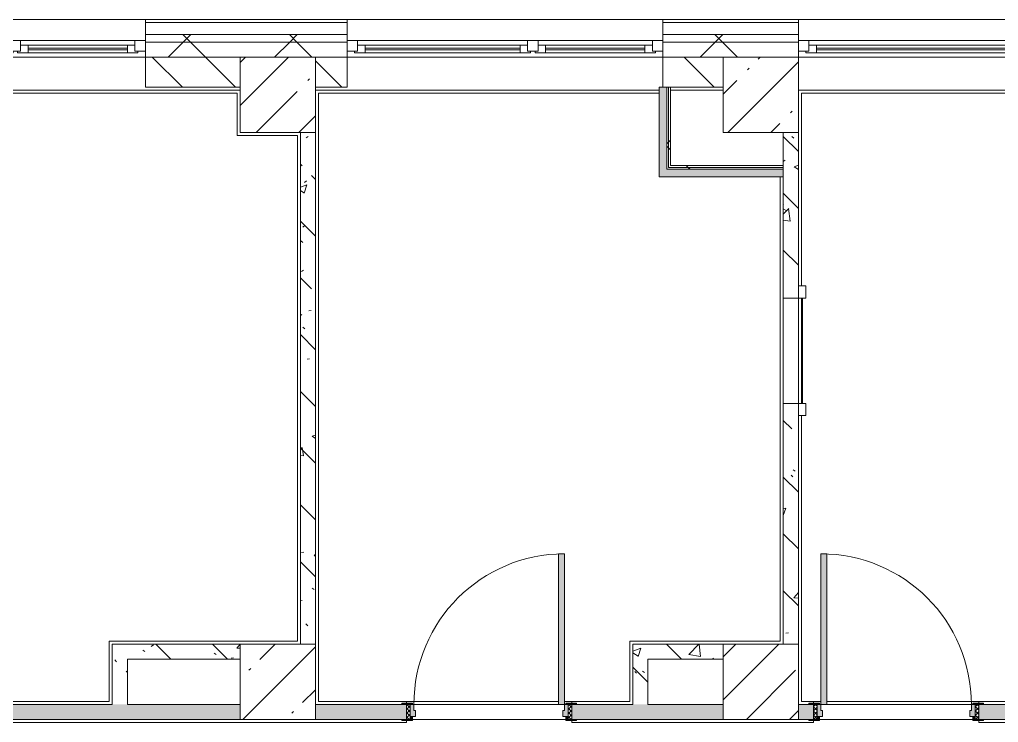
# Model space of a CAD drawing. Header units: millimetres. Extents: x 1322 to 199238, y -8553 to 29000.
# Drawn here: x 144301 to 150808, y 22680 to 27350 of the extents above; entities that cross this region are included whole.
import ezdxf

# ---------------------------------------------------------------- set-up
doc = ezdxf.new("R2010")
doc.units = ezdxf.units.MM
for name, color, linetype, lineweight, true_color in [('A-DOOR-5', 7, 'Continuous', 5, 0xe2e2e2), ('A-DOOR-6', 7, 'Continuous', 5, 0xaaaaaa), ('A-DOOR-FRAM-3', 7, 'Continuous', 5, 0xe2e2e2), ('A-DOOR-FRAM-4', 7, 'Continuous', 5, 0xaaaaaa), ('A-FLOR-2', 7, 'Continuous', 5, 0xaaaaaa), ('I-WALL-2', 7, 'Continuous', 9, 0xe7e7e7), ('I-WALL-5', 7, 'Continuous', 5, 0x787878)]:
    doc.layers.add(name, color=color, linetype=linetype, lineweight=lineweight, true_color=true_color)
for name, color, linetype, lineweight in [('A-GLAZ-3', 7, 'Continuous', 5), ('A-WALL', 7, 'Continuous', 9), ('A-WALL-4', 7, 'Continuous', 5), ('I-WALL-3', 7, 'Continuous', 5), ('S-COLS-1', 7, 'Continuous', 5)]:
    doc.layers.add(name, color=color, linetype=linetype, lineweight=lineweight)
pattern_1 = [(45, (72227.77, 0), (-285.1231, 285.1231), []), (45, (72512.9, 0), (-285.1231, 285.1231), [504.031, -100.806, 16.764, -84.042])]
pattern_2 = [(135, (72227.77, 0), (-377.1708, -377.1708), [533.4, -88.9, 17.78, -88.9]), (135, (72227.77, 376.94), (-377.1708, -377.1708), []), (50, (72227.77, 0), (637.6445, -55.7866), [66.675, -733.425]), (355, (72227.8, 0), (-123.3494, 668.699), [53.34, -586.74]), (100.451, (72280.9, -4.65), (514.299, 612.908), [56.665, -623.315]), (46.184, (72227.8, 177.8), (948.7764, -147.15), [100.012, -1100.137]), (96.636, (72306.8, 165.5), (830.909, 865.997), [84.998, -934.973]), (351.184, (72227.8, 177.8), (830.918, 865.988), [80.01, -880.11]), (21, (72316.67, 133.35), (530.6506, -357.9283), [66.675, -733.425]), (326, (72316.7, 133.35), (216.308, 644.6585), [53.34, -586.74]), (71.451, (72360.9, 103.5), (746.9596, 286.7243), [56.665, -623.315]), (37.5, (72227.77, 0), (10.81053, 295.9426), [16.764, -562.864, 16.764, -578.866, -588.962]), (37.5, (72227.77, 0), (10.81053, 295.9426), [-1175.258, 16.764, -572.198]), (7.5, (72227.77, 0), (233.8692, 350.6318), [16.764, -322.834, 16.764, -549.529, -224.472]), (7.5, (72227.77, 0), (233.8692, 350.6318), [-905.891, 16.764, -207.708]), (327.5, (72029.52, 0), (474.5678, -20.0513), [16.764, -205.486, 16.764, -676.656, -920.115]), (327.5, (72029.52, 0), (474.5678, -20.0513), [-915.67, 16.764, -903.351]), (317.5, (71940.62, 0), (518.4522, 88.9934), [16.764, -272.161, 16.764, -443.738, -653.415]), (317.5, (71940.62, 0), (518.4522, 88.9934), [-749.427, 16.764, -636.651])]
pattern_3 = [(135, (1751.41, 114.685), (-14.14214, -14.14214), []), (225, (1751.41, 114.685), (14.14214, -14.14214), [])]
pattern_4 = [(45, (-371.384, 114.685), (-14.1421, 14.1421), []), (135, (-371.384, 114.685), (-14.1421, -14.1421), [])]
pattern_5 = [(45, (72227.77, 0), (-353.5534, 353.5534), []), (135, (72227.77, 0), (-353.5534, -353.5534), [])]
pattern_6 = [(45, (72227.8, 0), (-530.33, 530.33), []), (135, (72227.8, 0), (-530.33, -530.33), [])]

# ---------------------------------------------------------------- blocks, each defined once
blk = doc.blocks.new('110_Дверь_СКБ_1Ст_Внутренняя1 - Д-11п 1100x2100h_кладовые _все__ коридор _между помещениями блока столовой__ моечные _все_ 2-32102277-1_10_3_птичка')
at = {"layer": 'A-DOOR-5'}
h = blk.add_hatch(color=256, dxfattribs=at)
h.paths.add_polyline_path([(-477.5, -30), (-477.5, 10), (-487.5, 10), (-487.5, 50), (-512.5, 50), (-512.5, -30), (-487.5, -30)])
h.paths.add_polyline_path([(537.5, -30), (537.5, 50), (512.5, 50), (512.5, 10), (502.5, 10), (502.5, -30), (512.5, -30)])
at = {"layer": 'A-DOOR-6'}
h = blk.add_hatch(dxfattribs=at)
h.set_pattern_fill('FP_70', color=256, style=0, pattern_type=2)
h.set_pattern_definition(pattern_3)
h.paths.add_polyline_path([(537.5, -50), (562.5, -50), (562.5, 50), (537.5, 50)])
at = {"layer": 'A-DOOR-FRAM-3'}
for points in [[(-447.5, 50), (-447.5, 1050), (-487.5, 1050), (-487.5, 50)], [(-567.5, 50), (-497.5, 50), (-497.5, 58), (-567.5, 58)], [(562.5, 50), (592.5, 50), (592.5, 58), (522.5, 58), (522.5, 50), (542.6, 50)], [(-567.5, -58), (-497.5, -58), (-497.5, -50), (-567.5, -50)], [(-497.5, -50), (-497.5, -30), (-512.5, -30), (-512.5, -50)], [(537.5, -50), (537.5, -30), (522.5, -30), (522.5, -50)], [(560.5, -58), (592.5, -58), (592.5, -50), (522.5, -51.4), (522.5, -58)]]:
    blk.add_hatch(color=256, dxfattribs=at).paths.add_polyline_path(points)
at = {"layer": 'A-DOOR-FRAM-4'}
h = blk.add_hatch(dxfattribs=at)
h.set_pattern_fill('FP_71', color=256, style=0, pattern_type=2)
h.set_pattern_definition(pattern_4)
h.paths.add_polyline_path([(-537.5, -50), (-512.5, -50), (-512.5, 50), (-537.5, 50)])
at = {"layer": 'A-DOOR-6'}
for p, q in [((-487.5, 1050), (-487.5, 50)), ((-447.5, 1050), (-487.5, 1050)), ((-447.5, 50), (-447.5, 1050)), ((-487.5, 50), (-447.5, 50))]:
    blk.add_line(p, q, dxfattribs=at)
blk.add_arc((-487.5, 50), 1000, 360, 90, dxfattribs=at)
at = {"layer": 'A-DOOR-FRAM-4'}
for p, q in [((-497.5, 58), (-567.5, 58)), ((-567.5, 58), (-567.5, 50)), ((-567.5, 50), (-497.5, 50)), ((-512.5, 50), (-537.5, 50)), ((-537.5, 50), (-537.5, -50)), ((-487.5, 50), (-512.5, 50)), ((-512.5, 50), (-512.5, -30)), ((-512.5, -50), (-512.5, 50)), ((-497.5, 50), (-512.5, 50)), ((-512.5, 50), (-512.5, 49)), ((-512.5, 49), (-497.5, 49)), ((-497.5, 50), (-497.5, 58)), ((-497.5, 49), (-497.5, 50)), ((-487.5, 10), (-487.5, 50)), ((-477.5, 10), (-487.5, 10)), ((-477.5, -30), (-477.5, 10)), ((512.5, 10), (502.5, 10)), ((502.5, 10), (502.5, -30)), ((512.5, 50), (512.5, 10)), ((537.5, 50), (512.5, 50)), ((592.5, 58), (522.5, 58)), ((522.5, 58), (522.5, 50)), ((537.5, 50), (522.5, 50)), ((522.5, 50), (522.5, 49)), ((522.5, 50), (592.5, 50)), ((522.5, 49), (537.5, 49)), ((537.5, -30), (537.5, 50)), ((562.5, 50), (537.5, 50)), ((537.5, 50), (537.5, -50)), ((537.5, 49), (537.5, 50)), ((562.5, -50), (562.5, 50)), ((592.5, 50), (592.5, 58)), ((-497.5, -50), (-567.5, -50)), ((-567.5, -50), (-567.5, -58)), ((-567.5, -58), (-497.5, -58)), ((-537.5, -50), (-512.5, -50)), ((-512.5, -30), (-477.5, -30)), ((-497.5, -30), (-512.5, -30)), ((-512.5, -30), (-512.5, -50)), ((-512.5, -50), (-497.5, -50)), ((-497.5, -50), (-497.5, -30)), ((-497.5, -58), (-497.5, -50)), ((502.5, -30), (537.5, -30)), ((537.5, -30), (522.5, -30)), ((522.5, -30), (522.5, -50)), ((522.5, -50), (537.5, -50)), ((592.5, -50), (522.5, -50)), ((522.5, -50), (522.5, -58)), ((522.5, -58), (592.5, -58)), ((537.5, -50), (537.5, -30)), ((537.5, -50), (562.5, -50)), ((592.5, -58), (592.5, -50))]:
    blk.add_line(p, q, dxfattribs=at)
blk = doc.blocks.new('110_Дверь_СКБ_1Ст_Внутренняя1 - Д-11 1100x2100h_кладовые _все__ коридор _между помещениями блока столовой__ моечные _все_-32089444-1_10_3_птичка')
at = {"layer": 'A-DOOR-5'}
h = blk.add_hatch(color=256, dxfattribs=at)
h.paths.add_polyline_path([(512.5, -30), (537.5, -30), (537.5, 50), (512.5, 50), (512.5, 10), (502.5, 10), (502.5, -30)])
h.paths.add_polyline_path([(-477.5, -30), (-477.5, 10), (-487.5, 10), (-487.5, 50), (-512.5, 50), (-512.5, -30), (-487.5, -30)])
at = {"layer": 'A-DOOR-6'}
h = blk.add_hatch(dxfattribs=at)
h.set_pattern_fill('FP_70', color=256, style=0, pattern_type=2)
h.set_pattern_definition(pattern_3)
h.paths.add_polyline_path([(562.5, -50), (562.5, 50), (537.5, 50), (537.5, -50)])
at = {"layer": 'A-DOOR-FRAM-3'}
for points in [[(512.5, 50), (512.5, 1050), (472.5, 1050), (472.5, 50)], [(-512.5, 50), (-497.5, 50), (-497.5, 58), (-567.5, 58), (-567.5, 50), (-537.5, 50)], [(592.5, 50), (592.5, 58), (522.5, 58), (522.5, 50), (562.5, 50)], [(-567.5, -58), (-497.5, -58), (-497.5, -50), (-567.5, -50)], [(-497.5, -50), (-497.5, -30), (-512.5, -30), (-512.5, -50)], [(522.5, -50), (537.5, -50), (537.5, -30), (522.5, -30)], [(592.5, -58), (592.5, -50), (522.5, -50), (522.5, -58), (562.5, -58)]]:
    blk.add_hatch(color=256, dxfattribs=at).paths.add_polyline_path(points)
at = {"layer": 'A-DOOR-FRAM-4'}
h = blk.add_hatch(dxfattribs=at)
h.set_pattern_fill('FP_71', color=256, style=0, pattern_type=2)
h.set_pattern_definition(pattern_4)
h.paths.add_polyline_path([(-537.5, -50), (-512.5, -50), (-512.5, 50), (-537.5, 50)])
at = {"layer": 'A-DOOR-6'}
for p, q in [((512.5, 1050), (472.5, 1050)), ((472.5, 1050), (472.5, 50)), ((512.5, 50), (512.5, 1050)), ((472.5, 50), (512.5, 50))]:
    blk.add_line(p, q, dxfattribs=at)
blk.add_arc((512.5, 50), 1000, 90, 180, dxfattribs=at)
at = {"layer": 'A-DOOR-FRAM-4'}
for p, q in [((-497.5, 58), (-567.5, 58)), ((-567.5, 58), (-567.5, 50)), ((-567.5, 50), (-497.5, 50)), ((-512.5, 50), (-537.5, 50)), ((-537.5, 50), (-537.5, -50)), ((-487.5, 50), (-512.5, 50)), ((-512.5, 50), (-512.5, -30)), ((-512.5, -50), (-512.5, 50)), ((-497.5, 50), (-512.5, 50)), ((-512.5, 50), (-512.5, 49)), ((-512.5, 49), (-497.5, 49)), ((-497.5, 50), (-497.5, 58)), ((-497.5, 49), (-497.5, 50)), ((-487.5, 10), (-487.5, 50)), ((-477.5, 10), (-487.5, 10)), ((-477.5, -30), (-477.5, 10)), ((512.5, 10), (502.5, 10)), ((502.5, 10), (502.5, -30)), ((512.5, 50), (512.5, 10)), ((537.5, 50), (512.5, 50)), ((592.5, 58), (522.5, 58)), ((522.5, 58), (522.5, 50)), ((537.5, 50), (522.5, 50)), ((522.5, 50), (522.5, 49)), ((522.5, 50), (592.5, 50)), ((522.5, 49), (537.5, 49)), ((537.5, -30), (537.5, 50)), ((562.5, 50), (537.5, 50)), ((537.5, 50), (537.5, -50)), ((537.5, 49), (537.5, 50)), ((562.5, -50), (562.5, 50)), ((592.5, 50), (592.5, 58)), ((-497.5, -50), (-567.5, -50)), ((-567.5, -50), (-567.5, -58)), ((-567.5, -58), (-497.5, -58)), ((-537.5, -50), (-512.5, -50)), ((-512.5, -30), (-477.5, -30)), ((-497.5, -30), (-512.5, -30)), ((-512.5, -30), (-512.5, -50)), ((-512.5, -50), (-497.5, -50)), ((-497.5, -50), (-497.5, -30)), ((-497.5, -58), (-497.5, -50)), ((502.5, -30), (537.5, -30)), ((537.5, -30), (522.5, -30)), ((522.5, -30), (522.5, -50)), ((522.5, -50), (537.5, -50)), ((592.5, -50), (522.5, -50)), ((522.5, -50), (522.5, -58)), ((522.5, -58), (592.5, -58)), ((537.5, -50), (537.5, -30)), ((537.5, -50), (562.5, -50)), ((592.5, -58), (592.5, -50))]:
    blk.add_line(p, q, dxfattribs=at)
blk = doc.blocks.new('BSC_Колонна _Прямоугольная - 500х500-V161-1_10_3_птичка')
at = {"layer": 'S-COLS-1'}
h = blk.add_hatch(dxfattribs=at)
h.set_pattern_fill('FP_89', color=256, style=0, pattern_type=2)
h.set_pattern_definition([(45, (-77000, -22950), (-285.1231, 285.1231), []), (45, (-76714.88, -22950), (-285.1231, 285.1231), [504.031, -100.806, 16.764, -84.042])])
h.paths.add_polyline_path([(250, -250), (250, 250), (-250, 250), (-250, -250), (130, -250)])
for p, q in [((250, 250), (-250, 250)), ((-250, 250), (-250, -250)), ((250, -250), (250, 250)), ((-250, -250), (250, -250))]:
    blk.add_line(p, q, dxfattribs=at)
blk = doc.blocks.new('BSC_Колонна _Прямоугольная - 500х500-V162-1_10_3_птичка')
at = {"layer": 'S-COLS-1'}
h = blk.add_hatch(dxfattribs=at)
h.set_pattern_fill('FP_92', color=256, style=0, pattern_type=2)
h.set_pattern_definition([(45, (-73790, -22950), (-285.1231, 285.1231), []), (45, (-73504.88, -22950), (-285.1231, 285.1231), [504.031, -100.806, 16.764, -84.042])])
h.paths.add_polyline_path([(130, -250), (250, -250), (250, 250), (-250, 250), (-250, -250)])
for p, q in [((250, 250), (-250, 250)), ((-250, 250), (-250, -250)), ((250, -250), (250, 250)), ((-250, -250), (250, -250))]:
    blk.add_line(p, q, dxfattribs=at)
blk = doc.blocks.new('120_Окно_СКБ_2Ст - 120_Окно_СКБ_2Ст 2100х2400 _мал створка справа_-19092174-1_10_3_птичка')
at = {"layer": 'A-GLAZ-3'}
for p, q in [((-1050, -75), (-1050, -5)), ((-1050, -5), (-980, -5)), ((1050, -5), (-1050, -5)), ((-980, -5), (-980, -75)), ((150, -35), (-980, -35)), ((-980, -35), (-980, -75)), ((-930, -85), (-930, -35)), ((-930, -55), (100, -55)), ((100, -65), (-930, -65)), ((100, -85), (100, -35)), ((150, -75), (150, -5)), ((150, -5), (220, -5)), ((150, -75), (150, -35)), ((220, -5), (220, -75)), ((980, -35), (220, -35)), ((220, -35), (220, -75)), ((270, -85), (270, -35)), ((270, -55), (930, -55)), ((930, -65), (270, -65)), ((930, -85), (930, -35)), ((980, -75), (980, -5)), ((980, -5), (1050, -5)), ((980, -75), (980, -35)), ((1050, -5), (1050, -75)), ((-980, -75), (-1050, -75)), ((-1050, -75), (-1000, -75)), ((-980, -75), (-1000, -75)), ((-1000, -75), (-1000, -85)), ((-1000, -85), (170, -85)), ((170, -85), (-1000, -85)), ((220, -75), (150, -75)), ((170, -75), (150, -75)), ((170, -75), (200, -75)), ((170, -85), (170, -75)), ((220, -75), (200, -75)), ((200, -75), (200, -85)), ((200, -85), (1000, -85)), ((1000, -85), (200, -85)), ((1050, -75), (980, -75)), ((1000, -75), (980, -75)), ((1000, -75), (1050, -75)), ((1000, -85), (1000, -75))]:
    blk.add_line(p, q, dxfattribs=at)
blk = doc.blocks.new('120_Окно_СКБ_2Ст - 120_Окно_СКБ_2Ст 3100х2500 _мал_створка слева_ 2-19089248-1_10_3_птичка')
at = {"layer": 'A-GLAZ-3'}
for p, q in [((-1550, -75), (-1550, -5)), ((-1550, -5), (-1480, -5)), ((1550, -5), (-1550, -5)), ((-1480, -5), (-1480, -75)), ((650, -35), (-1480, -35)), ((-1480, -35), (-1480, -75)), ((-1430, -85), (-1430, -35)), ((-1430, -55), (600, -55)), ((600, -65), (-1430, -65)), ((600, -85), (600, -35)), ((650, -75), (650, -5)), ((650, -5), (720, -5)), ((650, -75), (650, -35)), ((720, -5), (720, -75)), ((1480, -35), (720, -35)), ((720, -35), (720, -75)), ((770, -85), (770, -35)), ((770, -55), (1430, -55)), ((1430, -65), (770, -65)), ((1430, -85), (1430, -35)), ((1480, -75), (1480, -5)), ((1480, -5), (1550, -5)), ((1480, -75), (1480, -35)), ((1550, -5), (1550, -75)), ((-1480, -75), (-1550, -75)), ((-1550, -75), (-1500, -75)), ((-1480, -75), (-1500, -75)), ((-1500, -75), (-1500, -85)), ((-1500, -85), (670, -85)), ((670, -85), (-1500, -85)), ((720, -75), (650, -75)), ((670, -75), (650, -75)), ((670, -75), (700, -75)), ((670, -85), (670, -75)), ((720, -75), (700, -75)), ((700, -75), (700, -85)), ((700, -85), (1500, -85)), ((1500, -85), (700, -85)), ((1550, -75), (1480, -75)), ((1500, -75), (1480, -75)), ((1500, -75), (1550, -75)), ((1500, -85), (1500, -75))]:
    blk.add_line(p, q, dxfattribs=at)
blk = doc.blocks.new('Штора противопожарная_Рен - ШТ_700х700-V246-1_10_3_птичка')
at = {"layer": 'A-DOOR-6'}
for p, q in [((-430, 100), (-350, 100)), ((-430, 50), (-430, 100)), ((-350, 100), (-350, 50)), ((-350, 77.5), (350, 77.5)), ((-350, 72.5), (-350, 77.5)), ((350, 72.5), (-350, 72.5)), ((350, 100), (430, 100)), ((350, 50), (350, 100)), ((350, 77.5), (350, 72.5)), ((430, 100), (430, 50)), ((-350, 50), (-430, 50)), ((430, 50), (350, 50))]:
    blk.add_line(p, q, dxfattribs=at)

msp = doc.modelspace()

# ---------------------------------------------------------------- hatches: boundary and pattern name
at = {"layer": 'A-WALL-4'}
h = msp.add_hatch(dxfattribs=at)
h.set_pattern_fill('FP_56', color=256, style=0, pattern_type=2)
h.set_pattern_definition(pattern_5)
h.paths.add_polyline_path([(155652.9, 27200), (157197.8, 27200), (157197.8, 27250), (152577.8, 27250), (152577.8, 27200), (155452.9, 27200)])
h.paths.add_polyline_path([(143037.8, 27200), (143037.8, 27250), (140437.8, 27250), (140437.8, 27200), (142537.8, 27200)])
h.paths.add_polyline_path([(138987.8, 27200), (139337.8, 27200), (139337.8, 27250), (138387.8, 27250), (138387.8, 27200)])
h.paths.add_polyline_path([(145137.8, 27200), (146477.8, 27200), (146477.8, 27250), (145137.8, 27250), (145137.8, 27210)])
h.paths.add_polyline_path([(149477.8, 27200), (149477.8, 27250), (148577.8, 27250), (148577.8, 27200), (148977.8, 27200)])
h.paths.add_polyline_path([(129932.8, 27200), (129932.8, 27250), (129087.8, 27250), (129087.8, 27200)])
h.paths.add_polyline_path([(132449, 27200), (133287.8, 27200), (133287.8, 27250), (132232.8, 27250), (132232.8, 27200)])
h.paths.add_polyline_path([(120987.8, 27200), (120987.8, 27250), (119887.8, 27250), (119887.8, 27200), (120387.8, 27200)])
h.paths.add_polyline_path([(126987.8, 27200), (126987.8, 27250), (126087.8, 27250), (126087.8, 27200), (126869.5, 27200)])
h.paths.add_polyline_path([(123987.8, 27200), (123987.8, 27250), (123087.8, 27250), (123087.8, 27200)])
h.paths.add_polyline_path([(116787.8, 27200), (116787.8, 27250), (114387.8, 27250), (114387.8, 27200), (115710.3, 27200)])
h = msp.add_hatch(dxfattribs=at)
h.set_pattern_fill('FP_56', color=256, style=0, pattern_type=2)
h.set_pattern_definition(pattern_5)
h.paths.add_polyline_path([(114987.8, 27100), (116787.8, 27100), (116787.8, 27200), (114387.8, 27200), (114387.8, 27100)])
h.paths.add_polyline_path([(132987.8, 27100), (133287.8, 27100), (133287.8, 27200), (132232.8, 27200), (132232.8, 27100), (132449, 27100)])
h.paths.add_polyline_path([(156327.8, 27100), (157197.8, 27100), (157193.2, 27200), (152577.8, 27198.1), (152577.8, 27100), (155652.9, 27100)])
h.paths.add_polyline_path([(123627.8, 27100), (123987.8, 27100), (123987.8, 27200), (123087.8, 27200), (123087.8, 27100)])
h.paths.add_polyline_path([(126087.8, 27100), (126987.8, 27100), (126987.8, 27200), (126087.8, 27200), (126087.8, 27140)])
h.paths.add_polyline_path([(120087.8, 27100), (120987.8, 27100), (120987.8, 27200), (119887.8, 27200), (119887.8, 27100)])
h.paths.add_polyline_path([(139337.8, 27100), (139337.8, 27102), (139305.8, 27102), (139305.8, 27110), (139337.8, 27110), (139337.8, 27200), (138387.8, 27200), (138387.8, 27100), (139305.8, 27100)])
h.paths.add_polyline_path([(129932.8, 27100), (129932.8, 27200), (129087.8, 27200), (129087.8, 27100), (129577.8, 27100)])
h.paths.add_polyline_path([(148977.8, 27100), (149477.8, 27100), (149477.8, 27200), (148577.8, 27200), (148577.8, 27100)])
h.paths.add_polyline_path([(140469.8, 27100), (143037.8, 27100), (143037.8, 27200), (140437.8, 27200), (140437.8, 27110), (140469.8, 27110), (140469.8, 27102), (140437.8, 27100)])
h.paths.add_polyline_path([(145767.8, 27100), (146477.8, 27100), (146477.8, 27200), (145137.8, 27200), (145137.8, 27100)])
h = msp.add_hatch(dxfattribs=at)
h.set_pattern_fill('FP_67', color=256, style=0, pattern_type=2)
h.set_pattern_definition([(135, (72227.77, 0), (-176.7767, -176.7767), [])])
h.paths.add_polyline_path([(120387.8, 26900), (120387.8, 27100), (119887.8, 27100), (119887.8, 26900), (120359.9, 26900)])
h.paths.add_polyline_path([(114987.8, 26900), (116787.8, 26900), (116787.8, 27100), (114987.8, 27100), (114987.8, 27061.4)])
h.paths.add_polyline_path([(123627.8, 26900), (123987.8, 26900), (123987.8, 27100), (123087.8, 27100), (123087.8, 26900), (123569.6, 26900)])
h.paths.add_polyline_path([(126087.8, 26900), (126387.8, 26900), (126387.8, 27100), (126087.8, 27100), (126087.8, 26969.4)])
h.paths.add_polyline_path([(152877.8, 26900), (152877.8, 27100), (152577.8, 27100), (152577.8, 26900)])
h.paths.add_polyline_path([(133287.8, 26900), (133287.8, 27100), (132987.8, 27100), (132987.8, 26900)])
h.paths.add_polyline_path([(148977.8, 26900), (148977.8, 27100), (148577.8, 27100), (148577.8, 26900), (148656, 26900)])
h.paths.add_polyline_path([(139287.8, 26900), (139287.8, 27100), (138987.8, 27100), (138987.8, 26900)])
h.paths.add_polyline_path([(132232.8, 26900), (132387.8, 26900), (132387.8, 27100), (132232.8, 27100), (132232.8, 26936.5)])
h.paths.add_polyline_path([(140433.8, 26900), (142537.8, 26900), (142537.8, 27100), (140433.8, 27100), (140433.8, 27091.3)])
h.paths.add_polyline_path([(146477.8, 26900), (146477.8, 27100), (146267.8, 27100), (146267.8, 26900)])
h.paths.add_polyline_path([(145767.8, 26900), (145767.8, 27100), (145137.8, 27100), (145137.8, 26900)])
h.paths.add_polyline_path([(129087.8, 26900), (129932.8, 26900), (129932.8, 27100), (129087.8, 27100), (129087.8, 27091.3)])
at = {"layer": 'I-WALL-2'}
for points in [[(148557.8, 26355), (148602.8, 26355), (148602.8, 26900), (148552.8, 26900), (148552.8, 26355)], [(149357.8, 26305), (149377.8, 26305), (149377.8, 26355), (148552.8, 26355), (148557.8, 26305), (149187.8, 26305)]]:
    msp.add_hatch(color=256, dxfattribs=at).paths.add_polyline_path(points)
at = {"layer": 'I-WALL-3'}
h = msp.add_hatch(dxfattribs=at)
h.set_pattern_fill('FP_172', color=256, style=0, pattern_type=2)
h.set_pattern_definition(pattern_6)
h.paths.add_polyline_path([(148615.3, 26367.5), (148615.3, 26900), (148602.8, 26900), (148602.8, 26367.5)])
h = msp.add_hatch(dxfattribs=at)
h.set_pattern_fill('FP_172', color=256, style=0, pattern_type=2)
h.set_pattern_definition(pattern_6)
h.paths.add_polyline_path([(148627.8, 26380), (148627.8, 26900), (148615.3, 26900), (148615.3, 26380)])
h = msp.add_hatch(dxfattribs=at)
h.set_pattern_fill('FP_172', color=256, style=0, pattern_type=2)
h.set_pattern_definition(pattern_6)
h.paths.add_polyline_path([(149357.8, 26355), (149377.8, 26355), (149377.8, 26367.5), (148602.8, 26367.5), (148602.8, 26355), (149187.8, 26355)])
h = msp.add_hatch(dxfattribs=at)
h.set_pattern_fill('FP_172', color=256, style=0, pattern_type=2)
h.set_pattern_definition(pattern_6)
h.paths.add_polyline_path([(149187.8, 26367.5), (149377.8, 26367.5), (149377.8, 26380), (148615.3, 26380), (148615.3, 26367.5), (148977.8, 26367.5)])
at = {"layer": 'I-WALL-5'}
h = msp.add_hatch(dxfattribs=at)
h.set_pattern_fill('FP_65', color=256, style=0, pattern_type=2)
h.set_pattern_definition(pattern_2)
h.paths.add_polyline_path([(146167.8, 23200), (146267.8, 23200), (146267.8, 26600), (146167.8, 26600), (146167.8, 23220)])
h = msp.add_hatch(dxfattribs=at)
h.set_pattern_fill('FP_65', color=256, style=0, pattern_type=2)
h.set_pattern_definition(pattern_2)
h.paths.add_polyline_path([(149477.8, 23200), (149477.8, 24800), (149377.8, 24800), (149377.8, 23200), (149457.8, 23200)])
h.paths.add_polyline_path([(149477.8, 25500), (149477.8, 26600), (149377.8, 26600), (149377.8, 25500)])
h = msp.add_hatch(dxfattribs=at)
h.set_pattern_fill('FP_65', color=256, style=0, pattern_type=2)
h.set_pattern_definition(pattern_2)
h.paths.add_polyline_path([(145017.8, 23100), (145767.8, 23100), (145767.8, 23200), (144917.8, 23200), (144917.8, 23100)])
h = msp.add_hatch(dxfattribs=at)
h.set_pattern_fill('FP_65', color=256, style=0, pattern_type=2)
h.set_pattern_definition(pattern_2)
h.paths.add_polyline_path([(148977.8, 23100), (148977.8, 23200), (148377.8, 23200), (148377.8, 23100), (148777.8, 23100)])
h = msp.add_hatch(dxfattribs=at)
h.set_pattern_fill('FP_65', color=256, style=0, pattern_type=2)
h.set_pattern_definition(pattern_2)
h.paths.add_polyline_path([(144917.8, 22800), (145017.8, 22800), (145017.8, 23100), (144917.8, 23100), (144917.8, 22820)])
h = msp.add_hatch(dxfattribs=at)
h.set_pattern_fill('FP_65', color=256, style=0, pattern_type=2)
h.set_pattern_definition(pattern_2)
h.paths.add_polyline_path([(148396.6, 22800), (148477.8, 22800), (148477.8, 23100), (148377.8, 23100), (148377.8, 22800)])
h = msp.add_hatch(dxfattribs=at)
h.set_pattern_fill('FP_65', color=256, style=0, pattern_type=2)
h.set_pattern_definition(pattern_2)
h.paths.add_polyline_path([(149477.8, 22700), (149577.8, 22700), (149577.8, 22800), (149477.8, 22800), (149477.8, 22709.1)])
h.paths.add_polyline_path([(148396.6, 22700), (148977.8, 22700), (148977.8, 22800), (147972.6, 22800), (147972.6, 22700), (148357.8, 22700)])
h.paths.add_polyline_path([(150927.6, 22700), (152877.8, 22700), (152877.8, 22800), (150677.8, 22800), (150677.8, 22700), (150707.8, 22700)])
h.paths.add_polyline_path([(154427.8, 22700), (154657.8, 22700), (154657.8, 22800), (154457.8, 22798), (154457.8, 22790), (154427.8, 22790), (154427.8, 22710), (154457.8, 22710), (154457.8, 22702), (154427.8, 22702)])
h.paths.add_polyline_path([(153457, 22700), (153447.8, 22702), (153447.8, 22710), (153477.8, 22710), (153477.8, 22790), (153447.8, 22790), (153447.8, 22798), (153377.8, 22796.4), (153377.8, 22700), (153447.8, 22700)])
h.paths.add_polyline_path([(142467.8, 22700), (142537.8, 22704), (142537.8, 22800), (142437.8, 22800), (142437.8, 22700)])
h.paths.add_polyline_path([(141337.8, 22700), (141337.8, 22800), (140537.8, 22800), (140537.8, 22700), (141312.8, 22700)])
h.paths.add_polyline_path([(146267.8, 22700), (146872.6, 22700), (146872.6, 22800), (146267.8, 22800), (146267.8, 22730.9)])
h.paths.add_polyline_path([(144897.8, 22700), (145767.8, 22700), (145767.8, 22800), (143037.8, 22800), (143037.8, 22700), (143608.2, 22700)])
at = {"layer": 'S-COLS-1'}
h = msp.add_hatch(dxfattribs=at)
h.set_pattern_fill('FP_36', color=256, style=0, pattern_type=2)
h.set_pattern_definition(pattern_1)
h.paths.add_polyline_path([(146167.8, 26600), (146267.8, 26600), (146267.8, 27100), (145767.8, 27100), (145767.8, 26600), (146147.8, 26600)])
h = msp.add_hatch(dxfattribs=at)
h.set_pattern_fill('FP_36', color=256, style=0, pattern_type=2)
h.set_pattern_definition(pattern_1)
h.paths.add_polyline_path([(148977.8, 26600), (149477.8, 26600), (149477.8, 27100), (148977.8, 27100), (148977.8, 26860)])

# ---------------------------------------------------------------- linework, layer by layer
at = {"layer": 'A-FLOR-2'}
for p, q in [((145747.8, 26860), (143057.8, 26860)), ((145747.8, 26580), (145747.8, 26860)), ((148552.8, 26860), (146287.8, 26860)), ((146287.8, 26860), (146287.8, 22820)), ((152857.8, 26860), (149497.8, 26860)), ((149497.8, 26860), (149497.8, 25580)), ((146147.8, 26580), (145747.8, 26580)), ((146147.8, 23220), (146147.8, 26580)), ((149357.8, 23220), (149357.8, 26305)), ((149497.8, 25500), (149497.8, 24800)), ((149497.8, 24720), (149497.8, 22820)), ((144897.8, 23220), (146147.8, 23220)), ((144897.8, 22820), (144897.8, 23220)), ((148357.8, 22820), (148357.8, 23220)), ((148357.8, 23220), (149357.8, 23220)), ((143407.8, 22820), (144897.8, 22820)), ((146287.8, 22820), (147882.6, 22820)), ((146872.6, 22820), (146872.6, 22808)), ((147922.6, 22820), (148357.8, 22820)), ((147972.6, 22808), (147972.6, 22820)), ((149497.8, 22820), (149627.8, 22820)), ((149577.8, 22820), (149577.8, 22808)), ((149667.8, 22820), (152857.8, 22820)), ((150677.8, 22808), (150677.8, 22820)), ((146872.6, 22680), (142437.8, 22680)), ((146872.6, 22692), (146872.6, 22680)), ((147972.6, 22680), (147972.6, 22692)), ((149577.8, 22680), (147972.6, 22680)), ((149577.8, 22692), (149577.8, 22680)), ((150677.8, 22680), (150677.8, 22692)), ((153477.8, 22680), (150677.8, 22680))]:
    msp.add_line(p, q, dxfattribs=at)
at = {"layer": 'A-WALL'}
for p, q in [((146477.8, 27330), (145137.8, 27330)), ((149477.8, 27330), (148577.8, 27330)), ((146477.8, 27250), (145137.8, 27250)), ((146477.8, 27200), (145137.8, 27200)), ((149477.8, 27250), (148577.8, 27250)), ((149477.8, 27200), (148577.8, 27200)), ((145767.8, 27100), (145137.8, 27100)), ((145137.8, 27100), (145767.8, 27100)), ((146477.8, 27100), (146267.8, 27100)), ((146267.8, 27100), (146477.8, 27100)), ((148977.8, 27100), (148577.8, 27100)), ((148577.8, 27100), (148977.8, 27100)), ((148602.8, 26900), (148602.8, 26355)), ((148615.3, 26900), (148615.3, 26367.5)), ((148602.8, 26355), (149377.8, 26355)), ((148615.3, 26367.5), (149377.8, 26367.5))]:
    msp.add_line(p, q, dxfattribs=at)
at = {"layer": 'A-WALL-4'}
for p, q in [((148577.8, 27350), (140437.8, 27350)), ((145137.8, 27350), (145137.8, 27100)), ((146477.8, 27100), (146477.8, 27350)), ((148577.8, 27350), (148577.8, 27100)), ((157197.8, 27350), (148577.8, 27350)), ((149477.8, 27100), (149477.8, 27350)), ((145137.8, 27100), (142537.8, 27100)), ((145137.8, 27100), (145137.8, 26900)), ((145767.8, 26900), (145767.8, 27100)), ((145767.8, 27100), (146267.8, 27100)), ((146267.8, 27100), (146267.8, 26900)), ((146477.8, 26900), (146477.8, 27100)), ((148577.8, 27100), (146477.8, 27100)), ((148577.8, 27100), (148577.8, 26900)), ((148977.8, 26900), (148977.8, 27100)), ((152577.8, 27100), (148977.8, 27100)), ((145137.8, 26900), (145767.8, 26900)), ((146267.8, 26900), (146477.8, 26900)), ((148627.8, 26900), (148977.8, 26900))]:
    msp.add_line(p, q, dxfattribs=at)
at = {"layer": 'I-WALL-3'}
for p, q in [((143037.8, 27100), (145137.8, 27100)), ((146477.8, 27100), (148577.8, 27100)), ((149477.8, 27100), (152577.8, 27100)), ((145767.8, 26880), (143037.8, 26880)), ((148552.8, 26880), (146267.8, 26880)), ((148627.8, 26900), (148552.8, 26900)), ((148552.8, 26900), (148552.8, 26305)), ((148627.8, 26380), (148627.8, 26900)), ((148977.8, 26880), (148627.8, 26880)), ((152877.8, 26880), (149477.8, 26880)), ((146167.8, 26600), (146167.8, 23200)), ((146267.8, 26600), (146167.8, 26600)), ((146267.8, 23200), (146267.8, 26600)), ((149377.8, 26600), (149377.8, 23200)), ((149477.8, 26600), (149377.8, 26600)), ((149477.8, 25580), (149477.8, 26600)), ((149377.8, 26380), (148627.8, 26380)), ((148552.8, 26305), (149377.8, 26305)), ((149377.8, 25500), (149477.8, 25500)), ((149477.8, 25500), (149477.8, 24800)), ((149477.8, 24800), (149377.8, 24800)), ((149477.8, 23200), (149477.8, 24720)), ((145767.8, 23200), (144917.8, 23200)), ((144917.8, 23200), (144917.8, 22800)), ((148977.8, 23200), (148377.8, 23200)), ((148377.8, 23200), (148377.8, 22800)), ((145017.8, 23100), (145767.8, 23100)), ((145017.8, 22800), (145017.8, 23100)), ((148477.8, 23100), (148977.8, 23100)), ((148477.8, 22800), (148477.8, 23100)), ((144917.8, 22800), (143387.8, 22800)), ((145767.8, 22800), (145017.8, 22800)), ((146842.6, 22800), (146267.8, 22800)), ((146922.6, 22800), (147882.6, 22800)), ((148377.8, 22800), (148002.6, 22800)), ((148977.8, 22800), (148477.8, 22800)), ((149547.8, 22800), (149477.8, 22800)), ((149667.8, 22800), (150627.8, 22800)), ((152877.8, 22800), (150707.8, 22800)), ((143037.8, 22700), (145767.8, 22700)), ((146267.8, 22700), (146842.6, 22700)), ((147932.6, 22700), (146912.6, 22700)), ((148002.6, 22700), (148977.8, 22700)), ((149477.8, 22700), (149547.8, 22700)), ((150637.8, 22700), (149617.8, 22700)), ((150707.8, 22700), (152877.8, 22700))]:
    msp.add_line(p, q, dxfattribs=at)
at = {"layer": 'S-COLS-1'}
for p, q in [((146267.8, 27100), (145767.8, 27100)), ((145767.8, 27100), (145767.8, 26900)), ((146267.8, 26900), (146267.8, 27100)), ((149477.8, 27100), (148977.8, 27100)), ((148977.8, 27100), (148977.8, 26900)), ((149477.8, 26600), (149477.8, 27100)), ((145767.8, 26900), (145767.8, 26600)), ((146267.8, 26600), (146267.8, 26900)), ((148977.8, 26900), (148977.8, 26600)), ((145767.8, 26600), (146267.8, 26600)), ((148977.8, 26600), (149477.8, 26600))]:
    msp.add_line(p, q, dxfattribs=at)

# ---------------------------------------------------------------- block references
at = {"layer": 'A-DOOR-6', "rotation": 270}
msp.add_blockref('Штора противопожарная_Рен - ШТ_700х700-V246-1_10_3_птичка', (149427.8, 25150), dxfattribs=at)
at = {"layer": 'A-DOOR-6'}
for name, p in [('110_Дверь_СКБ_1Ст_Внутренняя1 - Д-11 1100x2100h_кладовые _все__ коридор _между помещениями блока столовой__ моечные _все_-32089444-1_10_3_птичка', (147410.1, 22750)), ('110_Дверь_СКБ_1Ст_Внутренняя1 - Д-11п 1100x2100h_кладовые _все__ коридор _между помещениями блока столовой__ моечные _все_ 2-32102277-1_10_3_птичка', (150115.3, 22750))]:
    msp.add_blockref(name, p, dxfattribs=at)
at = {"layer": 'A-GLAZ-3'}
for name, p in [('120_Окно_СКБ_2Ст - 120_Окно_СКБ_2Ст 2100х2400 _мал створка справа_-19092174-1_10_3_птичка', (144087.8, 27215)), ('120_Окно_СКБ_2Ст - 120_Окно_СКБ_2Ст 2100х2400 _мал створка справа_-19092174-1_10_3_птичка', (147527.8, 27215)), ('120_Окно_СКБ_2Ст - 120_Окно_СКБ_2Ст 3100х2500 _мал_створка слева_ 2-19089248-1_10_3_птичка', (151027.8, 27215))]:
    msp.add_blockref(name, p, dxfattribs=at)
at = {"layer": 'S-COLS-1'}
for name, p in [('BSC_Колонна _Прямоугольная - 500х500-V162-1_10_3_птичка', (146017.8, 22950)), ('BSC_Колонна _Прямоугольная - 500х500-V161-1_10_3_птичка', (149227.8, 22950))]:
    msp.add_blockref(name, p, dxfattribs=at)

doc.saveas('drawing.dxf')
